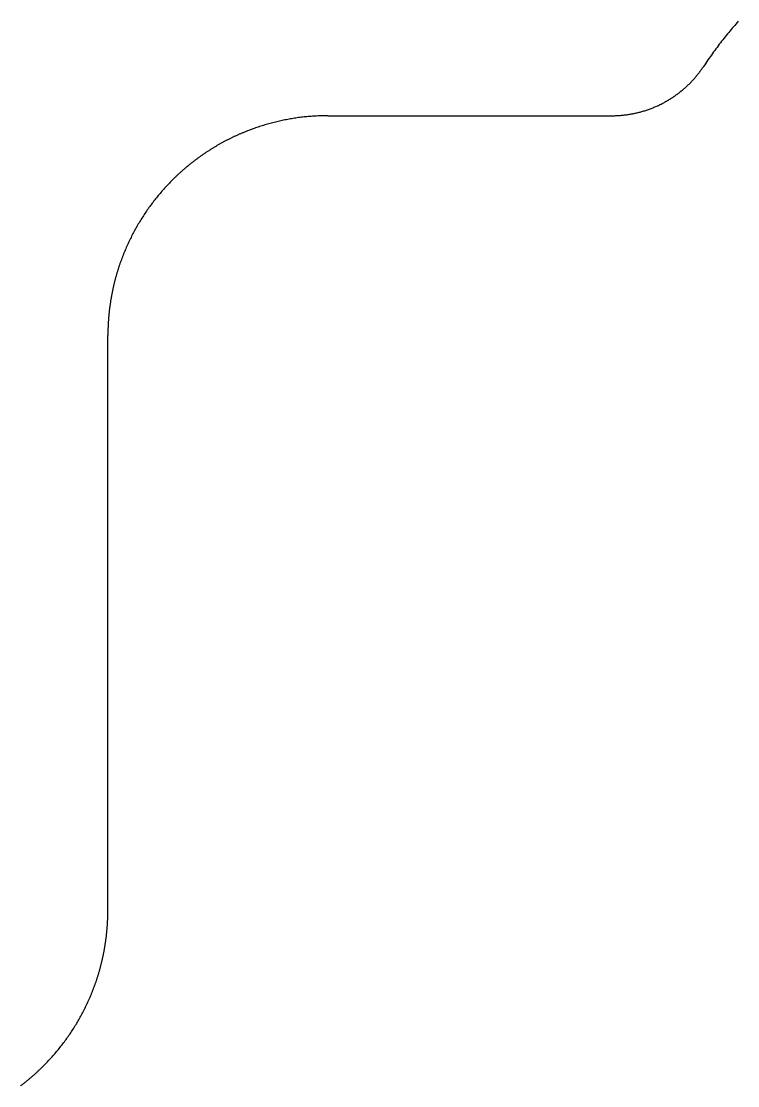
# Model space of a CAD drawing. Header units: millimetres. Extents: x -10 to 277, y -95 to 18.
# Drawn here: x 34.34 to 40.85, y -94.82 to -85.14 of the extents above; entities that cross this region are included whole.
import ezdxf

# ---------------------------------------------------------------- set-up
doc = ezdxf.new("R2010")
doc.units = ezdxf.units.MM
doc.header["$MEASUREMENT"] = 0
doc.layers.add('Edge.Cuts', color=53, linetype='CONTINUOUS')

msp = doc.modelspace()

# ---------------------------------------------------------------- linework, layer by layer
at = {"layer": 'Edge.Cuts', "linetype": 'Continuous'}
for p, q in [((40.782327, -85.224394), (40.771515, -85.237451)), ((40.793173, -85.21142), (40.782327, -85.224394)), ((40.804053, -85.19853), (40.793173, -85.21142)), ((40.814967, -85.185723), (40.804053, -85.19853)), ((40.825914, -85.173), (40.814967, -85.185723)), ((40.836895, -85.160361), (40.825914, -85.173)), ((40.847909, -85.147806), (40.836895, -85.160361)), ((40.858955, -85.135335), (40.847909, -85.147806)), ((40.70739, -85.317546), (40.696829, -85.331185)), ((40.717987, -85.303989), (40.70739, -85.317546)), ((40.728621, -85.290515), (40.717987, -85.303989)), ((40.739291, -85.277124), (40.728621, -85.290515)), ((40.749997, -85.263817), (40.739291, -85.277124)), ((40.760738, -85.250592), (40.749997, -85.263817)), ((40.771515, -85.237451), (40.760738, -85.250592)), ((40.634258, -85.414758), (40.623964, -85.428974)), ((40.64459, -85.400623), (40.634258, -85.414758)), ((40.654962, -85.386571), (40.64459, -85.400623)), ((40.665372, -85.3726), (40.654962, -85.386571)), ((40.67582, -85.358713), (40.665372, -85.3726)), ((40.686306, -85.344908), (40.67582, -85.358713)), ((40.696829, -85.331185), (40.686306, -85.344908)), ((40.563045, -85.515992), (40.553035, -85.53078)), ((40.573096, -85.501285), (40.563045, -85.515992)), ((40.583189, -85.48666), (40.573096, -85.501285)), ((40.593322, -85.472116), (40.583189, -85.48666)), ((40.603496, -85.457654), (40.593322, -85.472116)), ((40.61371, -85.443273), (40.603496, -85.457654)), ((40.623964, -85.428974), (40.61371, -85.443273)), ((40.491145, -85.617185), (40.493922, -85.613677)), ((40.493922, -85.613677), (40.496683, -85.610158)), ((40.496683, -85.610158), (40.499429, -85.606625)), ((40.499429, -85.606625), (40.502159, -85.603081)), ((40.502159, -85.603081), (40.504874, -85.599523)), ((40.504874, -85.599523), (40.507572, -85.595954)), ((40.507572, -85.595954), (40.510255, -85.592371)), ((40.510255, -85.592371), (40.512921, -85.588778)), ((40.512921, -85.588778), (40.515573, -85.58517)), ((40.515573, -85.58517), (40.518208, -85.581553)), ((40.518208, -85.581553), (40.520827, -85.577921)), ((40.520827, -85.577921), (40.52343, -85.574279)), ((40.52343, -85.574279), (40.526018, -85.570624)), ((40.526018, -85.570624), (40.528588, -85.566958)), ((40.528588, -85.566958), (40.531144, -85.563278)), ((40.531144, -85.563278), (40.533682, -85.559589)), ((40.533682, -85.559589), (40.536205, -85.555886)), ((40.536205, -85.555886), (40.5409, -85.5489)), ((40.543067, -85.545649), (40.5409, -85.5489)), ((40.553035, -85.53078), (40.543067, -85.545649)), ((40.404081, -85.713148), (40.407286, -85.710032)), ((40.407286, -85.710032), (40.410478, -85.706901)), ((40.410478, -85.706901), (40.413654, -85.703757)), ((40.413654, -85.703757), (40.416818, -85.700597)), ((40.416818, -85.700597), (40.419967, -85.697424)), ((40.419967, -85.697424), (40.423102, -85.694237)), ((40.423102, -85.694237), (40.426222, -85.691036)), ((40.426222, -85.691036), (40.429329, -85.68782)), ((40.429329, -85.68782), (40.43242, -85.684592)), ((40.43242, -85.684592), (40.435498, -85.681348)), ((40.435498, -85.681348), (40.43856, -85.678092)), ((40.43856, -85.678092), (40.441609, -85.674821)), ((40.441609, -85.674821), (40.444642, -85.671538)), ((40.444642, -85.671538), (40.447661, -85.66824)), ((40.447661, -85.66824), (40.450665, -85.664929)), ((40.450665, -85.664929), (40.453655, -85.661604)), ((40.453655, -85.661604), (40.456629, -85.658267)), ((40.456629, -85.658267), (40.459589, -85.654915)), ((40.459589, -85.654915), (40.462533, -85.65155)), ((40.462533, -85.65155), (40.465463, -85.648172)), ((40.465463, -85.648172), (40.468377, -85.644781)), ((40.468377, -85.644781), (40.471277, -85.641377)), ((40.471277, -85.641377), (40.474161, -85.63796)), ((40.474161, -85.63796), (40.47703, -85.634529)), ((40.47703, -85.634529), (40.479884, -85.631086)), ((40.479884, -85.631086), (40.482723, -85.627629)), ((40.482723, -85.627629), (40.485545, -85.624161)), ((40.485545, -85.624161), (40.488353, -85.620679)), ((40.488353, -85.620679), (40.491145, -85.617185)), ((40.287218, -85.810185), (40.290861, -85.807589)), ((40.290861, -85.807589), (40.294492, -85.804977)), ((40.294492, -85.804977), (40.298111, -85.802349)), ((40.298111, -85.802349), (40.301719, -85.799704)), ((40.301719, -85.799704), (40.305315, -85.797043)), ((40.305315, -85.797043), (40.308898, -85.794366)), ((40.308898, -85.794366), (40.31247, -85.791674)), ((40.31247, -85.791674), (40.316029, -85.788965)), ((40.316029, -85.788965), (40.319576, -85.786241)), ((40.319576, -85.786241), (40.323111, -85.7835)), ((40.323111, -85.7835), (40.326634, -85.780745)), ((40.326634, -85.780745), (40.330144, -85.777973)), ((40.330144, -85.777973), (40.333641, -85.775186)), ((40.333641, -85.775186), (40.337127, -85.772383)), ((40.337127, -85.772383), (40.340599, -85.769565)), ((40.340599, -85.769565), (40.344058, -85.766731)), ((40.344058, -85.766731), (40.347505, -85.763882)), ((40.347505, -85.763882), (40.350939, -85.761018)), ((40.350939, -85.761018), (40.35436, -85.758138)), ((40.35436, -85.758138), (40.357768, -85.755243)), ((40.357768, -85.755243), (40.361163, -85.752333)), ((40.361163, -85.752333), (40.364545, -85.749408)), ((40.364545, -85.749408), (40.367914, -85.746468)), ((40.367914, -85.746468), (40.371269, -85.743512)), ((40.371269, -85.743512), (40.374611, -85.740542)), ((40.374611, -85.740542), (40.37794, -85.737557)), ((40.37794, -85.737557), (40.381255, -85.734558)), ((40.381255, -85.734558), (40.384557, -85.731542)), ((40.384557, -85.731542), (40.387845, -85.728514)), ((40.387845, -85.728514), (40.39112, -85.725469)), ((40.39112, -85.725469), (40.39438, -85.722411)), ((40.39438, -85.722411), (40.397628, -85.719338)), ((40.397628, -85.719338), (40.400861, -85.71625)), ((40.400861, -85.71625), (40.404081, -85.713148)), ((40.116513, -85.907602), (40.124665, -85.903915)), ((40.124665, -85.903915), (40.132785, -85.900156)), ((40.132785, -85.900156), (40.140871, -85.896323)), ((40.140871, -85.896323), (40.148922, -85.892419)), ((40.148922, -85.892419), (40.156938, -85.888443)), ((40.156938, -85.888443), (40.164919, -85.884395)), ((40.164919, -85.884395), (40.172863, -85.880275)), ((40.172863, -85.880275), (40.180771, -85.876085)), ((40.180771, -85.876085), (40.18471, -85.873964)), ((40.18471, -85.873964), (40.18864, -85.871825)), ((40.18864, -85.871825), (40.192561, -85.869668)), ((40.192561, -85.869668), (40.196471, -85.867494)), ((40.196471, -85.867494), (40.200372, -85.865302)), ((40.200372, -85.865302), (40.204264, -85.863093)), ((40.204264, -85.863093), (40.208145, -85.860867)), ((40.208145, -85.860867), (40.212016, -85.858623)), ((40.212016, -85.858623), (40.215877, -85.856362)), ((40.215877, -85.856362), (40.219728, -85.854084)), ((40.219728, -85.854084), (40.223569, -85.851789)), ((40.223569, -85.851789), (40.227399, -85.849476)), ((40.227399, -85.849476), (40.231219, -85.847146)), ((40.231219, -85.847146), (40.235029, -85.8448)), ((40.235029, -85.8448), (40.238828, -85.842436)), ((40.238828, -85.842436), (40.242616, -85.840055)), ((40.242616, -85.840055), (40.246394, -85.837658)), ((40.246394, -85.837658), (40.250161, -85.835244)), ((40.250161, -85.835244), (40.253917, -85.832813)), ((40.253917, -85.832813), (40.257662, -85.830365)), ((40.257662, -85.830365), (40.261395, -85.8279)), ((40.261395, -85.8279), (40.265118, -85.825419)), ((40.265118, -85.825419), (40.26883, -85.822921)), ((40.26883, -85.822921), (40.272531, -85.820407)), ((40.272531, -85.820407), (40.276219, -85.817876)), ((40.276219, -85.817876), (40.279897, -85.815329)), ((40.279897, -85.815329), (40.283563, -85.812766)), ((40.283563, -85.812766), (40.287218, -85.810185)), ((36.948157, -86.002429), (36.935566, -86.003586)), ((36.960755, -86.001351), (36.948157, -86.002429)), ((36.97336, -86.000353), (36.960755, -86.001351)), ((36.985972, -85.999434), (36.97336, -86.000353)), ((36.99859, -85.998596), (36.985972, -85.999434)), ((37.011213, -85.997837), (36.99859, -85.998596)), ((37.023841, -85.997158), (37.011213, -85.997837)), ((37.036474, -85.996558), (37.023841, -85.997158)), ((37.049111, -85.996039), (37.036474, -85.996558)), ((37.061752, -85.995599), (37.049111, -85.996039)), ((37.074397, -85.99524), (37.061752, -85.995599)), ((37.087044, -85.99496), (37.074397, -85.99524)), ((37.099694, -85.99476), (37.087044, -85.99496)), ((37.112346, -85.99464), (37.099694, -85.99476)), ((37.125, -85.9946), (37.112346, -85.99464)), ((37.125, -85.9946), (39.7085, -85.9946)), ((39.7085, -85.9946), (39.717456, -85.99456)), ((39.717456, -85.99456), (39.726409, -85.99444)), ((39.726409, -85.99444), (39.735358, -85.99424)), ((39.735358, -85.99424), (39.744303, -85.993961)), ((39.744303, -85.993961), (39.753244, -85.993601)), ((39.753244, -85.993601), (39.76218, -85.993162)), ((39.76218, -85.993162), (39.771109, -85.992643)), ((39.771109, -85.992643), (39.780033, -85.992045)), ((39.780033, -85.992045), (39.788949, -85.991366)), ((39.788949, -85.991366), (39.797858, -85.990609)), ((39.797858, -85.990609), (39.806759, -85.989771)), ((39.806759, -85.989771), (39.815652, -85.988854)), ((39.815652, -85.988854), (39.824535, -85.987858)), ((39.824535, -85.987858), (39.833408, -85.986783)), ((39.833408, -85.986783), (39.842271, -85.985628)), ((39.842271, -85.985628), (39.851122, -85.984394)), ((39.851122, -85.984394), (39.859962, -85.983081)), ((39.859962, -85.983081), (39.86879, -85.981689)), ((39.86879, -85.981689), (39.877605, -85.980218)), ((39.877605, -85.980218), (39.886406, -85.978668)), ((39.886406, -85.978668), (39.895193, -85.977039)), ((39.895193, -85.977039), (39.903965, -85.975332)), ((39.903965, -85.975332), (39.912722, -85.973547)), ((39.912722, -85.973547), (39.921463, -85.971683)), ((39.921463, -85.971683), (39.930187, -85.969741)), ((39.930187, -85.969741), (39.938893, -85.967721)), ((39.938893, -85.967721), (39.947581, -85.965624)), ((39.947581, -85.965624), (39.956251, -85.963448)), ((39.956251, -85.963448), (39.964901, -85.961195)), ((39.964901, -85.961195), (39.973531, -85.958865)), ((39.973531, -85.958865), (39.98214, -85.956457)), ((39.98214, -85.956457), (39.990728, -85.953972)), ((39.990728, -85.953972), (39.999294, -85.95141)), ((39.999294, -85.95141), (40.007837, -85.948772)), ((40.007837, -85.948772), (40.016356, -85.946058)), ((40.016356, -85.946058), (40.024852, -85.943267)), ((40.024852, -85.943267), (40.033322, -85.9404)), ((40.033322, -85.9404), (40.041767, -85.937457)), ((40.041767, -85.937457), (40.050186, -85.934439)), ((40.050186, -85.934439), (40.058578, -85.931345)), ((40.058578, -85.931345), (40.066943, -85.928176)), ((40.066943, -85.928176), (40.075279, -85.924933)), ((40.075279, -85.924933), (40.083586, -85.921615)), ((40.083586, -85.921615), (40.091864, -85.918222)), ((40.091864, -85.918222), (40.100111, -85.914756)), ((40.100111, -85.914756), (40.108328, -85.911216)), ((40.108328, -85.911216), (40.116513, -85.907602)), ((36.491171, -86.097696), (36.479186, -86.101743)), ((36.503181, -86.093725), (36.491171, -86.097696)), ((36.515215, -86.089829), (36.503181, -86.093725)), ((36.527274, -86.08601), (36.515215, -86.089829)), ((36.539356, -86.082268), (36.527274, -86.08601)), ((36.551462, -86.078602), (36.539356, -86.082268)), ((36.56359, -86.075013), (36.551462, -86.078602)), ((36.575741, -86.0715), (36.56359, -86.075013)), ((36.587913, -86.068065), (36.575741, -86.0715)), ((36.600106, -86.064706), (36.587913, -86.068065)), ((36.61232, -86.061425), (36.600106, -86.064706)), ((36.624554, -86.058221), (36.61232, -86.061425)), ((36.636809, -86.055095), (36.624554, -86.058221)), ((36.649082, -86.052047), (36.636809, -86.055095)), ((36.661374, -86.049076), (36.649082, -86.052047)), ((36.673684, -86.046183), (36.661374, -86.049076)), ((36.686012, -86.043368), (36.673684, -86.046183)), ((36.698358, -86.040631), (36.686012, -86.043368)), ((36.71072, -86.037972), (36.698358, -86.040631)), ((36.723098, -86.035392), (36.71072, -86.037972)), ((36.735493, -86.03289), (36.723098, -86.035392)), ((36.747902, -86.030466), (36.735493, -86.03289)), ((36.760327, -86.028121), (36.747902, -86.030466)), ((36.772766, -86.025855), (36.760327, -86.028121)), ((36.785219, -86.023667), (36.772766, -86.025855)), ((36.797685, -86.021559), (36.785219, -86.023667)), ((36.810164, -86.019529), (36.797685, -86.021559)), ((36.822656, -86.017578), (36.810164, -86.019529)), ((36.83516, -86.015706), (36.822656, -86.017578)), ((36.847675, -86.013914), (36.83516, -86.015706)), ((36.860202, -86.0122), (36.847675, -86.013914)), ((36.872739, -86.010566), (36.860202, -86.0122)), ((36.885286, -86.009011), (36.872739, -86.010566)), ((36.897843, -86.007536), (36.885286, -86.009011)), ((36.910408, -86.00614), (36.897843, -86.007536)), ((36.922983, -86.004823), (36.910408, -86.00614)), ((36.935566, -86.003586), (36.922983, -86.004823)), ((36.251206, -86.195587), (36.24552, -86.19836)), ((36.2569, -86.192833), (36.251206, -86.195587)), ((36.262603, -86.190096), (36.2569, -86.192833)), ((36.268315, -86.187377), (36.262603, -86.190096)), ((36.274035, -86.184677), (36.268315, -86.187377)), ((36.279764, -86.181994), (36.274035, -86.184677)), ((36.285501, -86.17933), (36.279764, -86.181994)), ((36.291247, -86.176684), (36.285501, -86.17933)), ((36.297001, -86.174056), (36.291247, -86.176684)), ((36.302763, -86.171446), (36.297001, -86.174056)), ((36.308534, -86.168854), (36.302763, -86.171446)), ((36.314312, -86.166281), (36.308534, -86.168854)), ((36.320099, -86.163726), (36.314312, -86.166281)), ((36.325894, -86.161189), (36.320099, -86.163726)), ((36.331697, -86.158671), (36.325894, -86.161189)), ((36.337508, -86.156171), (36.331697, -86.158671)), ((36.343326, -86.153689), (36.337508, -86.156171)), ((36.349153, -86.151226), (36.343326, -86.153689)), ((36.354987, -86.148781), (36.349153, -86.151226)), ((36.360829, -86.146355), (36.354987, -86.148781)), ((36.372535, -86.141558), (36.360829, -86.146355)), ((36.384272, -86.136835), (36.372535, -86.141558)), ((36.396038, -86.132186), (36.384272, -86.136835)), ((36.407833, -86.127612), (36.396038, -86.132186)), ((36.419656, -86.123113), (36.407833, -86.127612)), ((36.431508, -86.118688), (36.419656, -86.123113)), ((36.443387, -86.114339), (36.431508, -86.118688)), ((36.455294, -86.110065), (36.443387, -86.114339)), ((36.467227, -86.105866), (36.455294, -86.110065)), ((36.479186, -86.101743), (36.467227, -86.105866)), ((36.073918, -86.293072), (36.068542, -86.296405)), ((36.079304, -86.289757), (36.073918, -86.293072)), ((36.084701, -86.286458), (36.079304, -86.289757)), ((36.090107, -86.283177), (36.084701, -86.286458)), ((36.095525, -86.279913), (36.090107, -86.283177)), ((36.100953, -86.276666), (36.095525, -86.279913)), ((36.106391, -86.273436), (36.100953, -86.276666)), ((36.111839, -86.270224), (36.106391, -86.273436)), ((36.117298, -86.267028), (36.111839, -86.270224)), ((36.122766, -86.26385), (36.117298, -86.267028)), ((36.128245, -86.260689), (36.122766, -86.26385)), ((36.133733, -86.257545), (36.128245, -86.260689)), ((36.139232, -86.254419), (36.133733, -86.257545)), ((36.14474, -86.25131), (36.139232, -86.254419)), ((36.150259, -86.248219), (36.14474, -86.25131)), ((36.155787, -86.245145), (36.150259, -86.248219)), ((36.161325, -86.242088), (36.155787, -86.245145)), ((36.166872, -86.23905), (36.161325, -86.242088)), ((36.172429, -86.236028), (36.166872, -86.23905)), ((36.177996, -86.233024), (36.172429, -86.236028)), ((36.183572, -86.230038), (36.177996, -86.233024)), ((36.189157, -86.22707), (36.183572, -86.230038)), ((36.194753, -86.224118), (36.189157, -86.22707)), ((36.200357, -86.221185), (36.194753, -86.224118)), ((36.20597, -86.21827), (36.200357, -86.221185)), ((36.211593, -86.215372), (36.20597, -86.21827)), ((36.217225, -86.212492), (36.211593, -86.215372)), ((36.222866, -86.20963), (36.217225, -86.212492)), ((36.228516, -86.206785), (36.222866, -86.20963)), ((36.234175, -86.203959), (36.228516, -86.206785)), ((36.239843, -86.20115), (36.234175, -86.203959)), ((36.24552, -86.19836), (36.239843, -86.20115)), ((35.932647, -86.388904), (35.927576, -86.392682)), ((35.937731, -86.385141), (35.932647, -86.388904)), ((35.942826, -86.381395), (35.937731, -86.385141)), ((35.947933, -86.377664), (35.942826, -86.381395)), ((35.953052, -86.37395), (35.947933, -86.377664)), ((35.958183, -86.370252), (35.953052, -86.37395)), ((35.963324, -86.366571), (35.958183, -86.370252)), ((35.968479, -86.362905), (35.963324, -86.366571)), ((35.973644, -86.359257), (35.968479, -86.362905)), ((35.978821, -86.355624), (35.973644, -86.359257)), ((35.984009, -86.352008), (35.978821, -86.355624)), ((35.989209, -86.348408), (35.984009, -86.352008)), ((35.99442, -86.344825), (35.989209, -86.348408)), ((35.999643, -86.341257), (35.99442, -86.344825)), ((36.004876, -86.337707), (35.999643, -86.341257)), ((36.010121, -86.334173), (36.004876, -86.337707)), ((36.015377, -86.330656), (36.010121, -86.334173)), ((36.020645, -86.327156), (36.015377, -86.330656)), ((36.025923, -86.323672), (36.020645, -86.327156)), ((36.031213, -86.320204), (36.025923, -86.323672)), ((36.036513, -86.316754), (36.031213, -86.320204)), ((36.041824, -86.31332), (36.036513, -86.316754)), ((36.047146, -86.309904), (36.041824, -86.31332)), ((36.052479, -86.306503), (36.047146, -86.309904)), ((36.057822, -86.30312), (36.052479, -86.306503)), ((36.063177, -86.299754), (36.057822, -86.30312)), ((36.068542, -86.296405), (36.063177, -86.299754)), ((35.814329, -86.483943), (35.809558, -86.488096)), ((35.819114, -86.479804), (35.814329, -86.483943)), ((35.823911, -86.475682), (35.819114, -86.479804)), ((35.828722, -86.471573), (35.823911, -86.475682)), ((35.833545, -86.467481), (35.828722, -86.471573)), ((35.838382, -86.463404), (35.833545, -86.467481)), ((35.84323, -86.459342), (35.838382, -86.463404)), ((35.848093, -86.455296), (35.84323, -86.459342)), ((35.852966, -86.451265), (35.848093, -86.455296)), ((35.857854, -86.447249), (35.852966, -86.451265)), ((35.862753, -86.44325), (35.857854, -86.447249)), ((35.867666, -86.439265), (35.862753, -86.44325)), ((35.87259, -86.435297), (35.867666, -86.439265)), ((35.877528, -86.431344), (35.87259, -86.435297)), ((35.882477, -86.427407), (35.877528, -86.431344)), ((35.88744, -86.423485), (35.882477, -86.427407)), ((35.892414, -86.419579), (35.88744, -86.423485)), ((35.897401, -86.415689), (35.892414, -86.419579)), ((35.902399, -86.411815), (35.897401, -86.415689)), ((35.907411, -86.407956), (35.902399, -86.411815)), ((35.912434, -86.404114), (35.907411, -86.407956)), ((35.917469, -86.400287), (35.912434, -86.404114)), ((35.922516, -86.396477), (35.917469, -86.400287)), ((35.927576, -86.392682), (35.922516, -86.396477)), ((35.7108, -86.5804), (35.70188, -86.589377)), ((35.712433, -86.578769), (35.7108, -86.5804)), ((35.716923, -86.574304), (35.712433, -86.578769)), ((35.721425, -86.569854), (35.716923, -86.574304)), ((35.725942, -86.565418), (35.721425, -86.569854)), ((35.730472, -86.560998), (35.725942, -86.565418)), ((35.735016, -86.556591), (35.730472, -86.560998)), ((35.739574, -86.5522), (35.735016, -86.556591)), ((35.744146, -86.547822), (35.739574, -86.5522)), ((35.74873, -86.54346), (35.744146, -86.547822)), ((35.753329, -86.539111), (35.74873, -86.54346)), ((35.757941, -86.534779), (35.753329, -86.539111)), ((35.762567, -86.53046), (35.757941, -86.534779)), ((35.767206, -86.526157), (35.762567, -86.53046)), ((35.771859, -86.521867), (35.767206, -86.526157)), ((35.776525, -86.517594), (35.771859, -86.521867)), ((35.781204, -86.513335), (35.776525, -86.517594)), ((35.785896, -86.509091), (35.781204, -86.513335)), ((35.790603, -86.504862), (35.785896, -86.509091)), ((35.795322, -86.500648), (35.790603, -86.504862)), ((35.800054, -86.496449), (35.795322, -86.500648)), ((35.804799, -86.492265), (35.800054, -86.496449)), ((35.809558, -86.488096), (35.804799, -86.492265)), ((35.624232, -86.672618), (35.615903, -86.682134)), ((35.632622, -86.663155), (35.624232, -86.672618)), ((35.641072, -86.653745), (35.632622, -86.663155)), ((35.649582, -86.644387), (35.641072, -86.653745)), ((35.658151, -86.635083), (35.649582, -86.644387)), ((35.66678, -86.625833), (35.658151, -86.635083)), ((35.675467, -86.616637), (35.66678, -86.625833)), ((35.684213, -86.607496), (35.675467, -86.616637)), ((35.693018, -86.598409), (35.684213, -86.607496)), ((35.70188, -86.589377), (35.693018, -86.598409)), ((35.5437, -86.770079), (35.53599, -86.7801)), ((35.551474, -86.760107), (35.5437, -86.770079)), ((35.55931, -86.750184), (35.551474, -86.760107)), ((35.567209, -86.740311), (35.55931, -86.750184)), ((35.57517, -86.730487), (35.567209, -86.740311)), ((35.583194, -86.720715), (35.57517, -86.730487)), ((35.591279, -86.710993), (35.583194, -86.720715)), ((35.599426, -86.701322), (35.591279, -86.710993)), ((35.607634, -86.691702), (35.599426, -86.701322)), ((35.615903, -86.682134), (35.607634, -86.691702)), ((35.469494, -86.872427), (35.462433, -86.882916)), ((35.476622, -86.861983), (35.469494, -86.872427)), ((35.483816, -86.851584), (35.476622, -86.861983)), ((35.491075, -86.841232), (35.483816, -86.851584)), ((35.498399, -86.830925), (35.491075, -86.841232)), ((35.505789, -86.820665), (35.498399, -86.830925)), ((35.513243, -86.810452), (35.505789, -86.820665)), ((35.520761, -86.800287), (35.513243, -86.810452)), ((35.528344, -86.790169), (35.520761, -86.800287)), ((35.53599, -86.7801), (35.528344, -86.790169)), ((35.408351, -86.9684), (35.401896, -86.979276)), ((35.414874, -86.957566), (35.408351, -86.9684)), ((35.421466, -86.946773), (35.414874, -86.957566)), ((35.428125, -86.936022), (35.421466, -86.946773)), ((35.434852, -86.925314), (35.428125, -86.936022)), ((35.441647, -86.914649), (35.434852, -86.925314)), ((35.448509, -86.904028), (35.441647, -86.914649)), ((35.455437, -86.89345), (35.448509, -86.904028)), ((35.462433, -86.882916), (35.455437, -86.89345)), ((35.352756, -87.067715), (35.346929, -87.078942)), ((35.358653, -87.056525), (35.352756, -87.067715)), ((35.364621, -87.045372), (35.358653, -87.056525)), ((35.37066, -87.034258), (35.364621, -87.045372)), ((35.376768, -87.023183), (35.37066, -87.034258)), ((35.382946, -87.012146), (35.376768, -87.023183)), ((35.389194, -87.001149), (35.382946, -87.012146)), ((35.39551, -86.990192), (35.389194, -87.001149)), ((35.401896, -86.979276), (35.39551, -86.990192)), ((35.308144, -87.158539), (35.302892, -87.170048)), ((35.313469, -87.147063), (35.308144, -87.158539)), ((35.318866, -87.135622), (35.313469, -87.147063)), ((35.324335, -87.124215), (35.318866, -87.135622)), ((35.329876, -87.112843), (35.324335, -87.124215)), ((35.335489, -87.101507), (35.329876, -87.112843)), ((35.341174, -87.090206), (35.335489, -87.101507)), ((35.346929, -87.078942), (35.341174, -87.090206)), ((35.265837, -87.257387), (35.263514, -87.263271)), ((35.268178, -87.251511), (35.265837, -87.257387)), ((35.270538, -87.245642), (35.268178, -87.251511)), ((35.272916, -87.23978), (35.270538, -87.245642)), ((35.275313, -87.233926), (35.272916, -87.23978)), ((35.277728, -87.22808), (35.275313, -87.233926)), ((35.282614, -87.21641), (35.277728, -87.22808)), ((35.287573, -87.204771), (35.282614, -87.21641)), ((35.292606, -87.193164), (35.287573, -87.204771)), ((35.297713, -87.18159), (35.292606, -87.193164)), ((35.302892, -87.170048), (35.297713, -87.18159)), ((35.228901, -87.358368), (35.226898, -87.364368)), ((35.230923, -87.352374), (35.228901, -87.358368)), ((35.232964, -87.346387), (35.230923, -87.352374)), ((35.235024, -87.340406), (35.232964, -87.346387)), ((35.237102, -87.334432), (35.235024, -87.340406)), ((35.2392, -87.328464), (35.237102, -87.334432)), ((35.241316, -87.322503), (35.2392, -87.328464)), ((35.243452, -87.316548), (35.241316, -87.322503)), ((35.245606, -87.310601), (35.243452, -87.316548)), ((35.247779, -87.30466), (35.245606, -87.310601)), ((35.249971, -87.298726), (35.247779, -87.30466)), ((35.252181, -87.292799), (35.249971, -87.298726)), ((35.25441, -87.286879), (35.252181, -87.292799)), ((35.256658, -87.280967), (35.25441, -87.286879)), ((35.258925, -87.275061), (35.256658, -87.280967)), ((35.26121, -87.269162), (35.258925, -87.275061)), ((35.263514, -87.263271), (35.26121, -87.269162)), ((35.199142, -87.455088), (35.197446, -87.46118)), ((35.200859, -87.449), (35.199142, -87.455088)), ((35.202594, -87.442917), (35.200859, -87.449)), ((35.204349, -87.43684), (35.202594, -87.442917)), ((35.206122, -87.430769), (35.204349, -87.43684)), ((35.207915, -87.424703), (35.206122, -87.430769)), ((35.209728, -87.418643), (35.207915, -87.424703)), ((35.211559, -87.412589), (35.209728, -87.418643)), ((35.21341, -87.40654), (35.211559, -87.412589)), ((35.215279, -87.400497), (35.21341, -87.40654)), ((35.217168, -87.394461), (35.215279, -87.400497)), ((35.219076, -87.38843), (35.217168, -87.394461)), ((35.221003, -87.382405), (35.219076, -87.38843)), ((35.222949, -87.376386), (35.221003, -87.382405)), ((35.224914, -87.370374), (35.222949, -87.376386)), ((35.226898, -87.364368), (35.224914, -87.370374)), ((35.175723, -87.547013), (35.174317, -87.55318)), ((35.177148, -87.540852), (35.175723, -87.547013)), ((35.178593, -87.534694), (35.177148, -87.540852)), ((35.180057, -87.528542), (35.178593, -87.534694)), ((35.181541, -87.522393), (35.180057, -87.528542)), ((35.183044, -87.51625), (35.181541, -87.522393)), ((35.184567, -87.510111), (35.183044, -87.51625)), ((35.186109, -87.503978), (35.184567, -87.510111)), ((35.18767, -87.497849), (35.186109, -87.503978)), ((35.189251, -87.491725), (35.18767, -87.497849)), ((35.190851, -87.485605), (35.189251, -87.491725)), ((35.192471, -87.479492), (35.190851, -87.485605)), ((35.19411, -87.473383), (35.192471, -87.479492)), ((35.195768, -87.467279), (35.19411, -87.473383)), ((35.197446, -87.46118), (35.195768, -87.467279)), ((35.155579, -87.646164), (35.154487, -87.652393)), ((35.156691, -87.639939), (35.155579, -87.646164)), ((35.157822, -87.633716), (35.156691, -87.639939)), ((35.158973, -87.627498), (35.157822, -87.633716)), ((35.160144, -87.621283), (35.158973, -87.627498)), ((35.161334, -87.615072), (35.160144, -87.621283)), ((35.162544, -87.608865), (35.161334, -87.615072)), ((35.163774, -87.602662), (35.162544, -87.608865)), ((35.165023, -87.596462), (35.163774, -87.602662)), ((35.166292, -87.590267), (35.165023, -87.596462)), ((35.167581, -87.584075), (35.166292, -87.590267)), ((35.168889, -87.577888), (35.167581, -87.584075)), ((35.170216, -87.571704), (35.168889, -87.577888)), ((35.171564, -87.565525), (35.170216, -87.571704)), ((35.17293, -87.55935), (35.171564, -87.565525)), ((35.174317, -87.55318), (35.17293, -87.55935)), ((35.141274, -87.73993), (35.140478, -87.746203)), ((35.142089, -87.733658), (35.141274, -87.73993)), ((35.142924, -87.72739), (35.142089, -87.733658)), ((35.143779, -87.721123), (35.142924, -87.72739)), ((35.144653, -87.714861), (35.143779, -87.721123)), ((35.145548, -87.7086), (35.144653, -87.714861)), ((35.146462, -87.702343), (35.145548, -87.7086)), ((35.147396, -87.696088), (35.146462, -87.702343)), ((35.148349, -87.689836), (35.147396, -87.696088)), ((35.149323, -87.683587), (35.148349, -87.689836)), ((35.150316, -87.677342), (35.149323, -87.683587)), ((35.151329, -87.6711), (35.150316, -87.677342)), ((35.152362, -87.664861), (35.151329, -87.6711)), ((35.153415, -87.658625), (35.152362, -87.664861)), ((35.154487, -87.652393), (35.153415, -87.658625)), ((35.130935, -87.840583), (35.130458, -87.84689)), ((35.131432, -87.834277), (35.130935, -87.840583)), ((35.131949, -87.827973), (35.131432, -87.834277)), ((35.132485, -87.82167), (35.131949, -87.827973)), ((35.133042, -87.815371), (35.132485, -87.82167)), ((35.133619, -87.809072), (35.133042, -87.815371)), ((35.134215, -87.802776), (35.133619, -87.809072)), ((35.134831, -87.796481), (35.134215, -87.802776)), ((35.135468, -87.790189), (35.134831, -87.796481)), ((35.136124, -87.783898), (35.135468, -87.790189)), ((35.1368, -87.77761), (35.136124, -87.783898)), ((35.137496, -87.771324), (35.1368, -87.77761)), ((35.138212, -87.765041), (35.137496, -87.771324)), ((35.138947, -87.758759), (35.138212, -87.765041)), ((35.139703, -87.75248), (35.138947, -87.758759)), ((35.140478, -87.746203), (35.139703, -87.75248)), ((35.125877, -87.935336), (35.1257, -87.941663)), ((35.126075, -87.929012), (35.125877, -87.935336)), ((35.126292, -87.922688), (35.126075, -87.929012)), ((35.126529, -87.916365), (35.126292, -87.922688)), ((35.126787, -87.910043), (35.126529, -87.916365)), ((35.127064, -87.903723), (35.126787, -87.910043)), ((35.127361, -87.897402), (35.127064, -87.903723)), ((35.127678, -87.891084), (35.127361, -87.897402)), ((35.128016, -87.884766), (35.127678, -87.891084)), ((35.128373, -87.87845), (35.128016, -87.884766)), ((35.12875, -87.872135), (35.128373, -87.87845)), ((35.129147, -87.865822), (35.12875, -87.872135)), ((35.129564, -87.859509), (35.129147, -87.865822)), ((35.130001, -87.8532), (35.129564, -87.859509)), ((35.130458, -87.84689), (35.130001, -87.8532)), ((35.125001, -87.992292), (35.125, -87.9946)), ((35.125, -93.226), (35.125, -87.9946)), ((35.125019, -87.98596), (35.125001, -87.992292)), ((35.125056, -87.979631), (35.125019, -87.98596)), ((35.125113, -87.973301), (35.125056, -87.979631)), ((35.125191, -87.966973), (35.125113, -87.973301)), ((35.125288, -87.960643), (35.125191, -87.966973)), ((35.125405, -87.954316), (35.125288, -87.960643)), ((35.125543, -87.947988), (35.125405, -87.954316)), ((35.1257, -87.941663), (35.125543, -87.947988)), ((35.124457, -93.272612), (35.124595, -93.266284)), ((35.124595, -93.266284), (35.124712, -93.259957)), ((35.124712, -93.259957), (35.124809, -93.253627)), ((35.124809, -93.253627), (35.124887, -93.247299)), ((35.124887, -93.247299), (35.124944, -93.240969)), ((35.124944, -93.240969), (35.124981, -93.23464)), ((35.124981, -93.23464), (35.124999, -93.228308)), ((35.124999, -93.228308), (35.125, -93.226)), ((35.119999, -93.3674), (35.120436, -93.361091)), ((35.120436, -93.361091), (35.120853, -93.354778)), ((35.120853, -93.354778), (35.12125, -93.348465)), ((35.12125, -93.348465), (35.121627, -93.34215)), ((35.121627, -93.34215), (35.121984, -93.335834)), ((35.121984, -93.335834), (35.122322, -93.329516)), ((35.122322, -93.329516), (35.122639, -93.323198)), ((35.122639, -93.323198), (35.122936, -93.316877)), ((35.122936, -93.316877), (35.123213, -93.310557)), ((35.123213, -93.310557), (35.123471, -93.304235)), ((35.123471, -93.304235), (35.123708, -93.297912)), ((35.123708, -93.297912), (35.123925, -93.291588)), ((35.123925, -93.291588), (35.124123, -93.285264)), ((35.124123, -93.285264), (35.1243, -93.278937)), ((35.1243, -93.278937), (35.124457, -93.272612)), ((35.111053, -93.461841), (35.111788, -93.455559)), ((35.111788, -93.455559), (35.112504, -93.449276)), ((35.112504, -93.449276), (35.1132, -93.44299)), ((35.1132, -93.44299), (35.113876, -93.436702)), ((35.113876, -93.436702), (35.114532, -93.430411)), ((35.114532, -93.430411), (35.115169, -93.424119)), ((35.115169, -93.424119), (35.115785, -93.417824)), ((35.115785, -93.417824), (35.116381, -93.411528)), ((35.116381, -93.411528), (35.116958, -93.405229)), ((35.116958, -93.405229), (35.117515, -93.39893)), ((35.117515, -93.39893), (35.118051, -93.392627)), ((35.118051, -93.392627), (35.118568, -93.386323)), ((35.118568, -93.386323), (35.119065, -93.380017)), ((35.119065, -93.380017), (35.119542, -93.37371)), ((35.119542, -93.37371), (35.119999, -93.3674)), ((35.096585, -93.561975), (35.097638, -93.555739)), ((35.097638, -93.555739), (35.098671, -93.5495)), ((35.098671, -93.5495), (35.099684, -93.543258)), ((35.099684, -93.543258), (35.100677, -93.537013)), ((35.100677, -93.537013), (35.101651, -93.530764)), ((35.101651, -93.530764), (35.102604, -93.524512)), ((35.102604, -93.524512), (35.103538, -93.518257)), ((35.103538, -93.518257), (35.104452, -93.512)), ((35.104452, -93.512), (35.105347, -93.505739)), ((35.105347, -93.505739), (35.106221, -93.499477)), ((35.106221, -93.499477), (35.107076, -93.49321)), ((35.107076, -93.49321), (35.107911, -93.486942)), ((35.107911, -93.486942), (35.108726, -93.48067)), ((35.108726, -93.48067), (35.109522, -93.474397)), ((35.109522, -93.474397), (35.110297, -93.46812)), ((35.110297, -93.46812), (35.111053, -93.461841)), ((35.078436, -93.655075), (35.079784, -93.648896)), ((35.079784, -93.648896), (35.081111, -93.642712)), ((35.081111, -93.642712), (35.082419, -93.636525)), ((35.082419, -93.636525), (35.083708, -93.630333)), ((35.083708, -93.630333), (35.084977, -93.624138)), ((35.084977, -93.624138), (35.086226, -93.617938)), ((35.086226, -93.617938), (35.087456, -93.611735)), ((35.087456, -93.611735), (35.088666, -93.605528)), ((35.088666, -93.605528), (35.089856, -93.599317)), ((35.089856, -93.599317), (35.091027, -93.593102)), ((35.091027, -93.593102), (35.092178, -93.586884)), ((35.092178, -93.586884), (35.093309, -93.580661)), ((35.093309, -93.580661), (35.094421, -93.574436)), ((35.094421, -93.574436), (35.095513, -93.568207)), ((35.095513, -93.568207), (35.096585, -93.561975)), ((35.054232, -93.753321), (35.05589, -93.747217)), ((35.05589, -93.747217), (35.057529, -93.741108)), ((35.057529, -93.741108), (35.059149, -93.734995)), ((35.059149, -93.734995), (35.060749, -93.728875)), ((35.060749, -93.728875), (35.06233, -93.722751)), ((35.06233, -93.722751), (35.063891, -93.716622)), ((35.063891, -93.716622), (35.065433, -93.710489)), ((35.065433, -93.710489), (35.066956, -93.70435)), ((35.066956, -93.70435), (35.068459, -93.698207)), ((35.068459, -93.698207), (35.069943, -93.692058)), ((35.069943, -93.692058), (35.071407, -93.685906)), ((35.071407, -93.685906), (35.072852, -93.679748)), ((35.072852, -93.679748), (35.074277, -93.673587)), ((35.074277, -93.673587), (35.075683, -93.66742)), ((35.075683, -93.66742), (35.07707, -93.66125)), ((35.07707, -93.66125), (35.078436, -93.655075)), ((35.025086, -93.850226), (35.027051, -93.844214)), ((35.027051, -93.844214), (35.028997, -93.838195)), ((35.028997, -93.838195), (35.030924, -93.83217)), ((35.030924, -93.83217), (35.032832, -93.826139)), ((35.032832, -93.826139), (35.034721, -93.820103)), ((35.034721, -93.820103), (35.03659, -93.81406)), ((35.03659, -93.81406), (35.038441, -93.808011)), ((35.038441, -93.808011), (35.040272, -93.801957)), ((35.040272, -93.801957), (35.042085, -93.795897)), ((35.042085, -93.795897), (35.043878, -93.789831)), ((35.043878, -93.789831), (35.045651, -93.78376)), ((35.045651, -93.78376), (35.047406, -93.777683)), ((35.047406, -93.777683), (35.049141, -93.7716)), ((35.049141, -93.7716), (35.050858, -93.765512)), ((35.050858, -93.765512), (35.052554, -93.75942)), ((35.052554, -93.75942), (35.054232, -93.753321)), ((34.991075, -93.945539), (34.993342, -93.939633)), ((34.993342, -93.939633), (34.99559, -93.933721)), ((34.99559, -93.933721), (34.997819, -93.927801)), ((34.997819, -93.927801), (35.000029, -93.921874)), ((35.000029, -93.921874), (35.002221, -93.91594)), ((35.002221, -93.91594), (35.004394, -93.909999)), ((35.004394, -93.909999), (35.006548, -93.904052)), ((35.006548, -93.904052), (35.008684, -93.898097)), ((35.008684, -93.898097), (35.0108, -93.892136)), ((35.0108, -93.892136), (35.012898, -93.886168)), ((35.012898, -93.886168), (35.014976, -93.880194)), ((35.014976, -93.880194), (35.017036, -93.874213)), ((35.017036, -93.874213), (35.019077, -93.868226)), ((35.019077, -93.868226), (35.021099, -93.862232)), ((35.021099, -93.862232), (35.023102, -93.856232)), ((35.023102, -93.856232), (35.025086, -93.850226)), ((34.947108, -94.050552), (34.952287, -94.03901)), ((34.952287, -94.03901), (34.957394, -94.027436)), ((34.957394, -94.027436), (34.962427, -94.015829)), ((34.962427, -94.015829), (34.967386, -94.00419)), ((34.967386, -94.00419), (34.972272, -93.99252)), ((34.972272, -93.99252), (34.974687, -93.986674)), ((34.974687, -93.986674), (34.977084, -93.98082)), ((34.977084, -93.98082), (34.979462, -93.974958)), ((34.979462, -93.974958), (34.981822, -93.969089)), ((34.981822, -93.969089), (34.984163, -93.963213)), ((34.984163, -93.963213), (34.986486, -93.957329)), ((34.986486, -93.957329), (34.98879, -93.951438)), ((34.98879, -93.951438), (34.991075, -93.945539)), ((34.903071, -94.141658), (34.908826, -94.130394)), ((34.908826, -94.130394), (34.914511, -94.119093)), ((34.914511, -94.119093), (34.920124, -94.107757)), ((34.920124, -94.107757), (34.925665, -94.096385)), ((34.925665, -94.096385), (34.931134, -94.084978)), ((34.931134, -94.084978), (34.936531, -94.073537)), ((34.936531, -94.073537), (34.941856, -94.062061)), ((34.941856, -94.062061), (34.947108, -94.050552)), ((34.848104, -94.241324), (34.85449, -94.230408)), ((34.85449, -94.230408), (34.860806, -94.219451)), ((34.860806, -94.219451), (34.867054, -94.208454)), ((34.867054, -94.208454), (34.873232, -94.197417)), ((34.873232, -94.197417), (34.87934, -94.186342)), ((34.87934, -94.186342), (34.885379, -94.175228)), ((34.885379, -94.175228), (34.891347, -94.164075)), ((34.891347, -94.164075), (34.897244, -94.152885)), ((34.897244, -94.152885), (34.903071, -94.141658)), ((34.787567, -94.337684), (34.794563, -94.32715)), ((34.794563, -94.32715), (34.801491, -94.316572)), ((34.801491, -94.316572), (34.808353, -94.305951)), ((34.808353, -94.305951), (34.815148, -94.295286)), ((34.815148, -94.295286), (34.821875, -94.284578)), ((34.821875, -94.284578), (34.828534, -94.273827)), ((34.828534, -94.273827), (34.835126, -94.263034)), ((34.835126, -94.263034), (34.841649, -94.2522)), ((34.841649, -94.2522), (34.848104, -94.241324)), ((34.721656, -94.430431), (34.729239, -94.420313)), ((34.729239, -94.420313), (34.736757, -94.410148)), ((34.736757, -94.410148), (34.744211, -94.399935)), ((34.744211, -94.399935), (34.751601, -94.389675)), ((34.751601, -94.389675), (34.758925, -94.379368)), ((34.758925, -94.379368), (34.766184, -94.369016)), ((34.766184, -94.369016), (34.773378, -94.358617)), ((34.773378, -94.358617), (34.780506, -94.348173)), ((34.780506, -94.348173), (34.787567, -94.337684)), ((34.642366, -94.528898), (34.650574, -94.519278)), ((34.650574, -94.519278), (34.658721, -94.509607)), ((34.658721, -94.509607), (34.666806, -94.499885)), ((34.666806, -94.499885), (34.67483, -94.490113)), ((34.67483, -94.490113), (34.682791, -94.480289)), ((34.682791, -94.480289), (34.69069, -94.470416)), ((34.69069, -94.470416), (34.698526, -94.460493)), ((34.698526, -94.460493), (34.7063, -94.450521)), ((34.7063, -94.450521), (34.71401, -94.4405)), ((34.71401, -94.4405), (34.721656, -94.430431)), ((34.54812, -94.631223), (34.556982, -94.622191)), ((34.556982, -94.622191), (34.565787, -94.613104)), ((34.565787, -94.613104), (34.574533, -94.603963)), ((34.574533, -94.603963), (34.58322, -94.594767)), ((34.58322, -94.594767), (34.591849, -94.585517)), ((34.591849, -94.585517), (34.600418, -94.576213)), ((34.600418, -94.576213), (34.608928, -94.566855)), ((34.608928, -94.566855), (34.617378, -94.557445)), ((34.617378, -94.557445), (34.625768, -94.547982)), ((34.625768, -94.547982), (34.634097, -94.538466)), ((34.634097, -94.538466), (34.642366, -94.528898)), ((34.454678, -94.719952), (34.459397, -94.715738)), ((34.459397, -94.715738), (34.464104, -94.711509)), ((34.464104, -94.711509), (34.468796, -94.707265)), ((34.468796, -94.707265), (34.473475, -94.703006)), ((34.473475, -94.703006), (34.478141, -94.698733)), ((34.478141, -94.698733), (34.482794, -94.694443)), ((34.482794, -94.694443), (34.487433, -94.69014)), ((34.487433, -94.69014), (34.492059, -94.685821)), ((34.492059, -94.685821), (34.496671, -94.681489)), ((34.496671, -94.681489), (34.50127, -94.67714)), ((34.50127, -94.67714), (34.505854, -94.672778)), ((34.505854, -94.672778), (34.510426, -94.6684)), ((34.510426, -94.6684), (34.514984, -94.664009)), ((34.514984, -94.664009), (34.519528, -94.659602)), ((34.519528, -94.659602), (34.524058, -94.655182)), ((34.524058, -94.655182), (34.528575, -94.650746)), ((34.528575, -94.650746), (34.533077, -94.646296)), ((34.533077, -94.646296), (34.537567, -94.641831)), ((34.537567, -94.641831), (34.5392, -94.6402)), ((34.5392, -94.6402), (34.54812, -94.631223)), ((34.337566, -94.816486), (34.342589, -94.812644)), ((34.342589, -94.812644), (34.347601, -94.808785)), ((34.347601, -94.808785), (34.352599, -94.804911)), ((34.352599, -94.804911), (34.357586, -94.801021)), ((34.357586, -94.801021), (34.36256, -94.797115)), ((34.36256, -94.797115), (34.367523, -94.793193)), ((34.367523, -94.793193), (34.372472, -94.789256)), ((34.372472, -94.789256), (34.37741, -94.785303)), ((34.37741, -94.785303), (34.382334, -94.781335)), ((34.382334, -94.781335), (34.387247, -94.77735)), ((34.387247, -94.77735), (34.392146, -94.773351)), ((34.392146, -94.773351), (34.397034, -94.769335)), ((34.397034, -94.769335), (34.401907, -94.765304)), ((34.401907, -94.765304), (34.40677, -94.761258)), ((34.40677, -94.761258), (34.411618, -94.757196)), ((34.411618, -94.757196), (34.416455, -94.753119)), ((34.416455, -94.753119), (34.421278, -94.749027)), ((34.421278, -94.749027), (34.426089, -94.744918)), ((34.426089, -94.744918), (34.430886, -94.740796)), ((34.430886, -94.740796), (34.435671, -94.736657)), ((34.435671, -94.736657), (34.440442, -94.732504)), ((34.440442, -94.732504), (34.445201, -94.728335)), ((34.445201, -94.728335), (34.449946, -94.724151)), ((34.449946, -94.724151), (34.454678, -94.719952)), ((34.332531, -94.820313), (34.337566, -94.816486))]:
    msp.add_line(p, q, dxfattribs=at)

doc.saveas('drawing.dxf')
